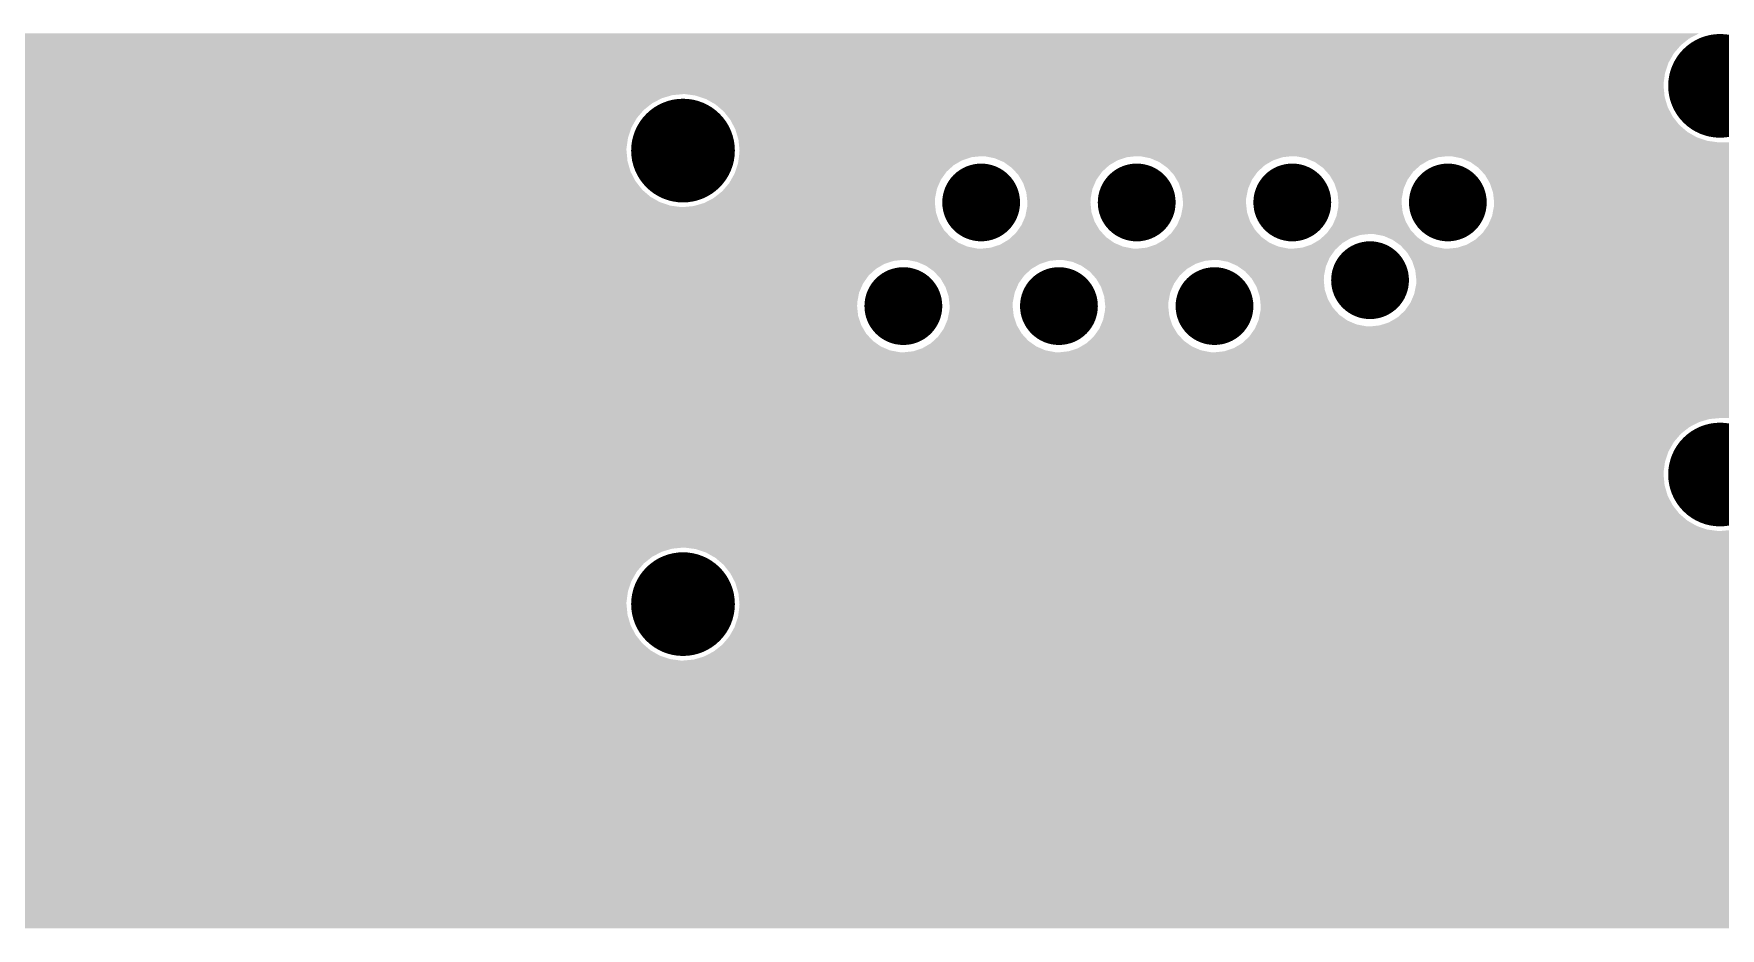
# Model space of a CAD drawing. Extents: x 295 to 953, y 10 to 290.
# Drawn here: x 554.82 to 582.08, y 94.16 to 108.63 of the extents above; entities that cross this region are included whole.
import ezdxf

# ---------------------------------------------------------------- set-up
doc = ezdxf.new("R2010")
doc.units = 0
doc.header["$LTSCALE"] = 5
doc.header["$MEASUREMENT"] = 0
doc.layers.get('0').update_dxf_attribs({"linetype": 'CONTINUOUS', "lineweight": 25})

msp = doc.modelspace()

# ---------------------------------------------------------------- linework, layer by layer
for points, const_width in [([(581.657, 107.782, 1), (582.496, 107.782, 1)], 0.838), ([(564.893, 106.735, 1), (565.732, 106.735, 1)], 0.838), ([(569.818, 105.896, 1), (570.446, 105.896, 1)], 0.629), ([(572.332, 105.896, 1), (572.961, 105.896, 1)], 0.629), ([(574.847, 105.896, 1), (575.476, 105.896, 1)], 0.629), ([(577.362, 105.896, 1), (577.99, 105.896, 1)], 0.629), ([(576.104, 104.639, 1), (576.733, 104.639, 1)], 0.629), ([(568.56, 104.22, 1), (569.189, 104.22, 1)], 0.629), ([(571.075, 104.22, 1), (571.704, 104.22, 1)], 0.629), ([(573.59, 104.22, 1), (574.218, 104.22, 1)], 0.629), ([(581.657, 101.496, 1), (582.496, 101.496, 1)], 0.838), ([(564.893, 99.4, 1), (565.732, 99.4, 1)], 0.838)]:
    msp.add_lwpolyline(points, format="xyb", close=True, dxfattribs=dict(const_width=const_width))
for points in [[(547.082, 108.549), (547.082, 108.63), (581.58, 108.549), (581.735, 108.63)], [(547.082, 108.44), (547.082, 108.549), (581.443, 108.44), (581.58, 108.549)], [(547.082, 108.308), (547.082, 108.44), (581.329, 108.308), (581.443, 108.44)], [(547.082, 108.156), (547.082, 108.308), (581.243, 108.156), (581.329, 108.308)], [(547.082, 107.99), (547.082, 108.156), (581.187, 107.99), (581.243, 108.156)], [(547.082, 107.817), (547.082, 107.99), (581.163, 107.817), (581.187, 107.99)], [(547.082, 107.782), (547.082, 107.817), (581.163, 107.782), (581.163, 107.817)], [(547.082, 107.648), (547.082, 107.782), (581.176, 107.648), (581.163, 107.782)], [(547.082, 107.631), (547.082, 107.648), (565.138, 107.631), (565.312, 107.648)], [(547.082, 107.582), (547.082, 107.631), (564.971, 107.582), (565.138, 107.631)], [(547.082, 107.501), (547.082, 107.582), (564.816, 107.501), (564.971, 107.582)], [(547.082, 107.393), (547.082, 107.501), (564.679, 107.393), (564.816, 107.501)], [(565.52, 107.624), (565.347, 107.648), (581.178, 107.624), (581.176, 107.648)], [(565.568, 107.608), (565.52, 107.624), (581.18, 107.608), (581.178, 107.624)], [(565.686, 107.568), (565.568, 107.608), (581.191, 107.568), (581.18, 107.608)], [(565.838, 107.482), (565.686, 107.568), (581.217, 107.482), (581.191, 107.568)], [(565.886, 107.441), (565.838, 107.482), (581.229, 107.441), (581.217, 107.482)], [(565.971, 107.368), (565.886, 107.441), (581.267, 107.368), (581.229, 107.441)], [(547.082, 107.26), (547.082, 107.393), (564.565, 107.26), (564.679, 107.393)], [(547.082, 107.108), (547.082, 107.26), (564.479, 107.108), (564.565, 107.26)], [(566.036, 107.286), (565.971, 107.368), (581.31, 107.286), (581.267, 107.368)], [(566.079, 107.231), (566.036, 107.286), (581.353, 107.231), (581.31, 107.286)], [(566.122, 107.149), (566.079, 107.231), (581.418, 107.149), (581.353, 107.231)], [(566.16, 107.076), (566.122, 107.149), (581.503, 107.076), (581.418, 107.149)], [(547.082, 106.942), (547.082, 107.108), (564.423, 106.942), (564.479, 107.108)], [(547.082, 106.769), (547.082, 106.942), (564.399, 106.769), (564.423, 106.942)], [(566.172, 107.035), (566.16, 107.076), (581.551, 107.035), (581.503, 107.076)], [(566.198, 106.948), (566.172, 107.035), (581.703, 106.948), (581.551, 107.035)], [(566.209, 106.909), (566.198, 106.948), (581.821, 106.909), (581.703, 106.948)], [(566.211, 106.893), (566.209, 106.909), (581.869, 106.893), (581.821, 106.909)], [(566.213, 106.869), (566.211, 106.893), (582.042, 106.869), (581.869, 106.893)], [(547.082, 106.735), (547.082, 106.769), (564.399, 106.735), (564.399, 106.769)], [(547.082, 106.561), (547.082, 106.735), (564.416, 106.561), (564.399, 106.735)], [(566.209, 106.578), (566.216, 106.628), (569.825, 106.578), (569.975, 106.628)], [(566.22, 106.8), (566.213, 106.869), (671.228, 106.8), (671.242, 106.869)], [(566.213, 106.869), (566.213, 106.869), (582.076, 106.869), (582.042, 106.869)], [(566.216, 106.628), (566.218, 106.644), (569.975, 106.628), (570.132, 106.644)], [(566.218, 106.644), (566.225, 106.7), (671.235, 106.644), (671.229, 106.7)], [(566.226, 106.735), (566.22, 106.8), (671.225, 106.735), (671.228, 106.8)], [(566.225, 106.7), (566.226, 106.735), (671.229, 106.7), (671.225, 106.735)], [(570.198, 106.642), (570.132, 106.644), (572.619, 106.642), (572.647, 106.644)], [(570.268, 106.628), (570.198, 106.642), (572.489, 106.628), (572.619, 106.642)], [(570.353, 106.611), (570.268, 106.628), (572.439, 106.611), (572.489, 106.628)], [(570.429, 106.578), (570.353, 106.611), (572.339, 106.578), (572.439, 106.611)], [(572.713, 106.642), (572.647, 106.644), (575.134, 106.642), (575.161, 106.644)], [(572.783, 106.628), (572.713, 106.642), (575.004, 106.628), (575.134, 106.642)], [(572.868, 106.611), (572.783, 106.628), (574.953, 106.611), (575.004, 106.628)], [(572.944, 106.578), (572.868, 106.611), (574.854, 106.578), (574.953, 106.611)], [(575.227, 106.642), (575.161, 106.644), (577.649, 106.642), (577.676, 106.644)], [(575.297, 106.628), (575.227, 106.642), (577.519, 106.628), (577.649, 106.642)], [(575.382, 106.611), (575.297, 106.628), (577.468, 106.611), (577.519, 106.628)], [(575.458, 106.578), (575.382, 106.611), (577.368, 106.578), (577.468, 106.611)], [(577.742, 106.642), (577.676, 106.644), (671.235, 106.642), (671.235, 106.644)], [(577.897, 106.611), (577.742, 106.642), (671.238, 106.611), (671.235, 106.642)], [(577.976, 106.577), (577.897, 106.611), (671.242, 106.577), (671.238, 106.611)], [(582.076, 106.869), (582.083, 106.869), (654.371, 106.869), (654.337, 106.869)], [(547.082, 106.393), (547.082, 106.561), (564.465, 106.393), (564.416, 106.561)], [(547.082, 106.238), (547.082, 106.393), (564.546, 106.238), (564.465, 106.393)], [(566.09, 106.263), (566.146, 106.361), (569.48, 106.263), (569.55, 106.361)], [(566.146, 106.361), (566.157, 106.392), (569.55, 106.361), (569.571, 106.392)], [(566.157, 106.392), (566.193, 106.498), (569.571, 106.392), (569.688, 106.498)], [(566.193, 106.498), (566.202, 106.527), (569.688, 106.498), (569.737, 106.527)], [(566.202, 106.527), (566.209, 106.578), (569.737, 106.527), (569.825, 106.578)], [(570.498, 106.549), (570.429, 106.578), (572.288, 106.549), (572.339, 106.578)], [(570.569, 106.498), (570.498, 106.549), (572.203, 106.498), (572.288, 106.549)], [(570.627, 106.457), (570.569, 106.498), (572.157, 106.457), (572.203, 106.498)], [(570.687, 106.392), (570.627, 106.457), (572.086, 106.392), (572.157, 106.457)], [(570.734, 106.34), (570.687, 106.392), (572.05, 106.34), (572.086, 106.392)], [(570.78, 106.263), (570.734, 106.34), (571.994, 106.263), (572.05, 106.34)], [(573.013, 106.549), (572.944, 106.578), (574.803, 106.549), (574.854, 106.578)], [(573.084, 106.498), (573.013, 106.549), (574.717, 106.498), (574.803, 106.549)], [(573.142, 106.457), (573.084, 106.498), (574.672, 106.457), (574.717, 106.498)], [(573.202, 106.392), (573.142, 106.457), (574.601, 106.392), (574.672, 106.457)], [(573.249, 106.34), (573.202, 106.392), (574.564, 106.34), (574.601, 106.392)], [(573.294, 106.263), (573.249, 106.34), (574.509, 106.263), (574.564, 106.34)], [(575.528, 106.549), (575.458, 106.578), (577.318, 106.549), (577.368, 106.578)], [(575.598, 106.498), (575.528, 106.549), (577.232, 106.498), (577.318, 106.549)], [(575.657, 106.457), (575.598, 106.498), (577.187, 106.457), (577.232, 106.498)], [(575.716, 106.392), (575.657, 106.457), (577.115, 106.392), (577.187, 106.457)], [(575.763, 106.34), (575.716, 106.392), (577.079, 106.34), (577.115, 106.392)], [(575.809, 106.263), (575.763, 106.34), (577.024, 106.263), (577.079, 106.34)], [(578.042, 106.549), (577.976, 106.577), (671.251, 106.549), (671.242, 106.577)], [(578.171, 106.457), (578.042, 106.549), (671.282, 106.457), (671.251, 106.549)], [(578.191, 106.435), (578.171, 106.457), (671.289, 106.435), (671.282, 106.457)], [(578.207, 106.418), (578.191, 106.435), (609.685, 106.418), (609.842, 106.435)], [(578.252, 106.369), (578.207, 106.418), (609.534, 106.369), (609.685, 106.418)], [(578.278, 106.34), (578.252, 106.369), (609.486, 106.34), (609.534, 106.369)], [(578.308, 106.289), (578.278, 106.34), (609.398, 106.289), (609.486, 106.34)], [(547.082, 106.101), (547.082, 106.238), (564.654, 106.101), (564.546, 106.238)], [(547.082, 105.987), (547.082, 106.101), (564.787, 105.987), (564.654, 106.101)], [(565.809, 105.968), (565.946, 106.076), (569.388, 105.968), (569.409, 106.076)], [(565.946, 106.076), (565.981, 106.117), (569.409, 106.076), (569.417, 106.117)], [(565.981, 106.117), (566.06, 106.209), (569.417, 106.117), (569.457, 106.209)], [(566.06, 106.209), (566.09, 106.263), (569.457, 106.209), (569.48, 106.263)], [(570.814, 106.204), (570.78, 106.263), (571.969, 106.204), (571.994, 106.263)], [(570.843, 106.117), (570.814, 106.204), (571.932, 106.117), (571.969, 106.204)], [(570.863, 106.054), (570.843, 106.117), (571.919, 106.054), (571.932, 106.117)], [(570.873, 105.962), (570.863, 106.054), (571.902, 105.962), (571.919, 106.054)], [(573.329, 106.204), (573.294, 106.263), (574.484, 106.204), (574.509, 106.263)], [(573.357, 106.117), (573.329, 106.204), (574.447, 106.117), (574.484, 106.204)], [(573.378, 106.054), (573.357, 106.117), (574.434, 106.054), (574.447, 106.117)], [(573.388, 105.962), (573.378, 106.054), (574.416, 105.962), (574.434, 106.054)], [(575.843, 106.204), (575.809, 106.263), (576.998, 106.204), (577.024, 106.263)], [(575.872, 106.117), (575.843, 106.204), (576.961, 106.117), (576.998, 106.204)], [(575.893, 106.054), (575.872, 106.117), (576.949, 106.054), (576.961, 106.117)], [(575.902, 105.962), (575.893, 106.054), (576.931, 105.962), (576.949, 106.054)], [(578.358, 106.204), (578.308, 106.289), (609.305, 106.204), (609.398, 106.289)], [(578.365, 106.182), (578.358, 106.204), (609.281, 106.182), (609.305, 106.204)], [(578.407, 106.054), (578.365, 106.182), (609.19, 106.054), (609.281, 106.182)], [(578.407, 106.053), (578.407, 106.054), (609.19, 106.053), (609.19, 106.054)], [(578.423, 105.908), (578.407, 106.053), (609.127, 105.908), (609.19, 106.053)], [(547.082, 105.901), (547.082, 105.987), (564.939, 105.901), (564.787, 105.987)], [(547.082, 105.845), (547.082, 105.901), (565.105, 105.845), (564.939, 105.901)], [(547.082, 105.822), (547.082, 105.845), (565.278, 105.822), (565.105, 105.845)], [(547.082, 105.821), (547.082, 105.822), (565.312, 105.821), (565.278, 105.822)], [(547.082, 105.739), (547.082, 105.821), (569.401, 105.739), (569.392, 105.821)], [(565.312, 105.821), (565.486, 105.838), (569.392, 105.821), (569.39, 105.838)], [(565.486, 105.838), (565.654, 105.887), (569.39, 105.838), (569.385, 105.887)], [(565.654, 105.887), (565.672, 105.896), (569.385, 105.887), (569.384, 105.896)], [(565.672, 105.896), (565.799, 105.962), (569.384, 105.896), (569.387, 105.962)], [(565.799, 105.962), (565.809, 105.968), (569.387, 105.962), (569.388, 105.968)], [(570.859, 105.739), (570.877, 105.83), (571.915, 105.739), (571.906, 105.83)], [(570.88, 105.896), (570.873, 105.962), (571.899, 105.896), (571.902, 105.962)], [(570.877, 105.83), (570.88, 105.896), (571.906, 105.83), (571.899, 105.896)], [(573.374, 105.739), (573.392, 105.83), (574.43, 105.739), (574.42, 105.83)], [(573.395, 105.896), (573.388, 105.962), (574.413, 105.896), (574.416, 105.962)], [(573.392, 105.83), (573.395, 105.896), (574.42, 105.83), (574.413, 105.896)], [(575.889, 105.739), (575.907, 105.83), (576.945, 105.739), (576.935, 105.83)], [(575.909, 105.896), (575.902, 105.962), (576.928, 105.896), (576.931, 105.962)], [(575.907, 105.83), (575.909, 105.896), (576.935, 105.83), (576.928, 105.896)], [(578.406, 105.753), (578.421, 105.83), (609.097, 105.753), (609.112, 105.83)], [(578.421, 105.83), (578.424, 105.896), (609.112, 105.83), (609.125, 105.896)], [(578.424, 105.896), (578.423, 105.908), (609.125, 105.896), (609.127, 105.908)], [(547.082, 105.589), (547.082, 105.739), (569.45, 105.589), (569.401, 105.739)], [(547.082, 105.452), (547.082, 105.589), (569.53, 105.452), (569.45, 105.589)], [(570.729, 105.452), (570.784, 105.53), (572.045, 105.452), (571.999, 105.53)], [(570.784, 105.53), (570.81, 105.589), (571.999, 105.53), (571.965, 105.589)], [(570.81, 105.589), (570.847, 105.675), (571.965, 105.589), (571.936, 105.675)], [(570.847, 105.675), (570.859, 105.739), (571.936, 105.675), (571.915, 105.739)], [(573.244, 105.452), (573.299, 105.53), (574.559, 105.452), (574.514, 105.53)], [(573.299, 105.53), (573.324, 105.589), (574.514, 105.53), (574.479, 105.589)], [(573.324, 105.589), (573.361, 105.675), (574.479, 105.589), (574.451, 105.675)], [(573.361, 105.675), (573.374, 105.739), (574.451, 105.675), (574.43, 105.739)], [(575.758, 105.452), (575.814, 105.53), (577.074, 105.452), (577.028, 105.53)], [(575.814, 105.53), (575.839, 105.589), (577.028, 105.53), (576.994, 105.589)], [(575.839, 105.589), (575.876, 105.675), (576.994, 105.589), (576.966, 105.675)], [(575.876, 105.675), (575.889, 105.739), (576.966, 105.675), (576.945, 105.739)], [(578.237, 105.401), (578.328, 105.53), (609.153, 105.401), (609.11, 105.53)], [(578.328, 105.53), (578.391, 105.675), (609.11, 105.53), (609.095, 105.675)], [(578.391, 105.675), (578.393, 105.687), (609.095, 105.675), (609.094, 105.687)], [(578.393, 105.687), (578.406, 105.753), (609.094, 105.687), (609.097, 105.753)], [(547.082, 105.336), (547.082, 105.452), (569.637, 105.336), (569.53, 105.452)], [(547.082, 105.244), (547.082, 105.336), (569.766, 105.244), (569.637, 105.336)], [(547.082, 105.182), (547.082, 105.244), (569.911, 105.182), (569.766, 105.244)], [(570.44, 105.214), (570.49, 105.244), (572.35, 105.214), (572.28, 105.244)], [(570.49, 105.244), (570.576, 105.294), (572.28, 105.244), (572.21, 105.294)], [(570.576, 105.294), (570.621, 105.336), (572.21, 105.294), (572.151, 105.336)], [(570.621, 105.336), (570.693, 105.401), (572.151, 105.336), (572.092, 105.401)], [(570.693, 105.401), (570.729, 105.452), (572.092, 105.401), (572.045, 105.452)], [(572.954, 105.214), (573.005, 105.244), (574.864, 105.214), (574.795, 105.244)], [(573.005, 105.244), (573.091, 105.294), (574.795, 105.244), (574.724, 105.294)], [(573.091, 105.294), (573.136, 105.336), (574.724, 105.294), (574.666, 105.336)], [(573.136, 105.336), (573.207, 105.401), (574.666, 105.336), (574.606, 105.401)], [(573.207, 105.401), (573.244, 105.452), (574.606, 105.401), (574.559, 105.452)], [(575.469, 105.214), (575.515, 105.241), (575.945, 105.214), (575.975, 105.241)], [(575.515, 105.241), (575.605, 105.294), (575.975, 105.241), (576.065, 105.294)], [(575.605, 105.294), (575.635, 105.321), (576.065, 105.294), (576.111, 105.321)], [(575.635, 105.321), (575.688, 105.37), (576.111, 105.321), (576.261, 105.37)], [(575.688, 105.37), (575.707, 105.387), (576.261, 105.37), (576.419, 105.387)], [(575.707, 105.387), (575.722, 105.401), (577.134, 105.387), (577.121, 105.401)], [(575.722, 105.401), (575.758, 105.452), (577.121, 105.401), (577.074, 105.452)], [(576.484, 105.384), (576.419, 105.387), (577.136, 105.384), (577.134, 105.387)], [(576.64, 105.354), (576.484, 105.384), (577.164, 105.354), (577.136, 105.384)], [(576.682, 105.336), (576.64, 105.354), (577.181, 105.336), (577.164, 105.354)], [(576.785, 105.291), (576.682, 105.336), (577.243, 105.291), (577.181, 105.336)], [(576.851, 105.244), (576.785, 105.291), (577.31, 105.244), (577.243, 105.291)], [(576.914, 105.2), (576.851, 105.244), (577.413, 105.2), (577.31, 105.244)], [(577.983, 105.214), (578.032, 105.243), (609.266, 105.214), (609.24, 105.243)], [(578.032, 105.243), (578.12, 105.294), (609.24, 105.243), (609.21, 105.294)], [(578.12, 105.294), (578.213, 105.379), (609.21, 105.294), (609.16, 105.379)], [(578.213, 105.379), (578.237, 105.401), (609.16, 105.379), (609.153, 105.401)], [(547.082, 105.151), (547.082, 105.182), (570.066, 105.151), (569.911, 105.182)], [(547.082, 105.148), (547.082, 105.151), (570.132, 105.148), (570.066, 105.151)], [(547.082, 105.134), (547.082, 105.148), (575.858, 105.134), (575.873, 105.148)], [(547.082, 105.005), (547.082, 105.134), (575.766, 105.005), (575.858, 105.134)], [(547.082, 104.968), (547.082, 105.005), (575.75, 104.968), (575.766, 105.005)], [(547.082, 104.951), (547.082, 104.968), (568.718, 104.951), (568.875, 104.968)], [(568.941, 104.965), (568.875, 104.968), (571.362, 104.965), (571.389, 104.968)], [(569.011, 104.951), (568.941, 104.965), (571.232, 104.951), (571.362, 104.965)], [(570.132, 105.148), (570.159, 105.151), (572.647, 105.148), (572.581, 105.151)], [(570.159, 105.151), (570.289, 105.165), (572.581, 105.151), (572.511, 105.165)], [(570.289, 105.165), (570.34, 105.182), (572.511, 105.165), (572.426, 105.182)], [(570.34, 105.182), (570.44, 105.214), (572.426, 105.182), (572.35, 105.214)], [(571.455, 104.965), (571.389, 104.968), (573.877, 104.965), (573.904, 104.968)], [(571.526, 104.951), (571.455, 104.965), (573.747, 104.951), (573.877, 104.965)], [(572.647, 105.148), (572.674, 105.151), (575.161, 105.148), (575.095, 105.151)], [(572.674, 105.151), (572.804, 105.165), (575.095, 105.151), (575.025, 105.165)], [(572.804, 105.165), (572.855, 105.182), (575.025, 105.165), (574.94, 105.182)], [(572.855, 105.182), (572.954, 105.214), (574.94, 105.182), (574.864, 105.214)], [(573.97, 104.965), (573.904, 104.968), (575.749, 104.965), (575.75, 104.968)], [(574.125, 104.935), (573.97, 104.965), (575.736, 104.935), (575.749, 104.965)], [(575.161, 105.148), (575.319, 105.165), (575.873, 105.148), (575.891, 105.165)], [(575.319, 105.165), (575.469, 105.214), (575.891, 105.165), (575.945, 105.214)], [(576.93, 105.182), (576.914, 105.2), (577.455, 105.182), (577.413, 105.2)], [(576.958, 105.151), (576.93, 105.182), (577.61, 105.151), (577.455, 105.182)], [(576.961, 105.148), (576.958, 105.151), (577.676, 105.148), (577.61, 105.151)], [(576.981, 105.126), (576.961, 105.148), (609.347, 105.126), (609.326, 105.148)], [(577.021, 105.083), (576.981, 105.126), (609.407, 105.083), (609.347, 105.126)], [(577.049, 105.035), (577.021, 105.083), (609.475, 105.035), (609.407, 105.083)], [(577.086, 104.972), (577.049, 105.035), (609.621, 104.972), (609.475, 105.035)], [(577.101, 104.947), (577.086, 104.972), (609.751, 104.947), (609.621, 104.972)], [(577.676, 105.148), (577.833, 105.165), (609.326, 105.148), (609.311, 105.165)], [(577.833, 105.165), (577.983, 105.214), (609.311, 105.165), (609.266, 105.214)], [(547.082, 104.902), (547.082, 104.951), (568.567, 104.902), (568.718, 104.951)], [(547.082, 104.822), (547.082, 104.902), (568.431, 104.822), (568.567, 104.902)], [(547.082, 104.715), (547.082, 104.822), (568.314, 104.715), (568.431, 104.822)], [(547.082, 104.586), (547.082, 104.715), (568.223, 104.586), (568.314, 104.715)], [(569.096, 104.935), (569.011, 104.951), (571.181, 104.935), (571.232, 104.951)], [(569.172, 104.902), (569.096, 104.935), (571.082, 104.902), (571.181, 104.935)], [(569.241, 104.872), (569.172, 104.902), (571.031, 104.872), (571.082, 104.902)], [(569.312, 104.822), (569.241, 104.872), (570.945, 104.822), (571.031, 104.872)], [(569.37, 104.781), (569.312, 104.822), (570.9, 104.781), (570.945, 104.822)], [(569.43, 104.715), (569.37, 104.781), (570.829, 104.715), (570.9, 104.781)], [(569.477, 104.664), (569.43, 104.715), (570.792, 104.664), (570.829, 104.715)], [(571.61, 104.935), (571.526, 104.951), (573.696, 104.935), (573.747, 104.951)], [(571.687, 104.902), (571.61, 104.935), (573.597, 104.902), (573.696, 104.935)], [(571.756, 104.872), (571.687, 104.902), (573.546, 104.872), (573.597, 104.902)], [(571.826, 104.822), (571.756, 104.872), (573.46, 104.822), (573.546, 104.872)], [(571.885, 104.781), (571.826, 104.822), (573.415, 104.781), (573.46, 104.822)], [(571.945, 104.715), (571.885, 104.781), (573.343, 104.715), (573.415, 104.781)], [(571.991, 104.664), (571.945, 104.715), (573.307, 104.664), (573.343, 104.715)], [(574.27, 104.872), (574.125, 104.935), (575.709, 104.872), (575.736, 104.935)], [(574.287, 104.86), (574.27, 104.872), (575.704, 104.86), (575.709, 104.872)], [(574.399, 104.781), (574.287, 104.86), (575.688, 104.781), (575.704, 104.86)], [(574.469, 104.705), (574.399, 104.781), (575.673, 104.705), (575.688, 104.781)], [(574.506, 104.664), (574.469, 104.705), (575.672, 104.664), (575.673, 104.705)], [(577.102, 104.942), (577.101, 104.947), (609.776, 104.942), (609.751, 104.947)], [(577.103, 104.939), (577.102, 104.942), (609.842, 104.939), (609.776, 104.942)], [(577.129, 104.86), (577.103, 104.939), (680.479, 104.86), (680.513, 104.939)], [(577.15, 104.796), (577.129, 104.86), (680.466, 104.796), (680.479, 104.86)], [(577.16, 104.705), (577.15, 104.796), (680.448, 104.705), (680.466, 104.796)], [(577.167, 104.639), (577.16, 104.705), (680.446, 104.639), (680.448, 104.705)], [(547.082, 104.441), (547.082, 104.586), (568.16, 104.441), (568.223, 104.586)], [(547.082, 104.286), (547.082, 104.441), (568.13, 104.286), (568.16, 104.441)], [(569.522, 104.586), (569.477, 104.664), (570.737, 104.586), (570.792, 104.664)], [(569.557, 104.527), (569.522, 104.586), (570.712, 104.527), (570.737, 104.586)], [(569.585, 104.441), (569.557, 104.527), (570.675, 104.441), (570.712, 104.527)], [(569.606, 104.377), (569.585, 104.441), (570.662, 104.377), (570.675, 104.441)], [(572.037, 104.586), (571.991, 104.664), (573.252, 104.586), (573.307, 104.664)], [(572.071, 104.527), (572.037, 104.586), (573.226, 104.527), (573.252, 104.586)], [(572.1, 104.441), (572.071, 104.527), (573.189, 104.441), (573.226, 104.527)], [(572.121, 104.377), (572.1, 104.441), (573.177, 104.377), (573.189, 104.441)], [(574.521, 104.639), (574.506, 104.664), (575.671, 104.639), (575.672, 104.664)], [(574.586, 104.527), (574.521, 104.639), (575.682, 104.527), (575.671, 104.639)], [(574.601, 104.482), (574.586, 104.527), (575.687, 104.482), (575.682, 104.527)], [(574.635, 104.377), (574.601, 104.482), (575.722, 104.377), (575.687, 104.482)], [(577.108, 104.358), (577.133, 104.418), (592.057, 104.358), (592.173, 104.418)], [(577.133, 104.418), (577.137, 104.439), (592.173, 104.418), (592.212, 104.439)], [(577.137, 104.439), (577.147, 104.488), (592.212, 104.439), (592.38, 104.488)], [(577.147, 104.488), (577.15, 104.505), (592.38, 104.488), (592.554, 104.505)], [(577.15, 104.505), (577.164, 104.573), (680.46, 104.505), (680.453, 104.573)], [(577.164, 104.573), (577.167, 104.639), (680.453, 104.573), (680.446, 104.639)], [(547.082, 104.22), (547.082, 104.286), (568.127, 104.22), (568.13, 104.286)], [(547.082, 104.063), (547.082, 104.22), (568.143, 104.063), (568.127, 104.22)], [(569.602, 104.063), (569.62, 104.154), (570.658, 104.063), (570.648, 104.154)], [(569.616, 104.286), (569.606, 104.377), (570.644, 104.286), (570.662, 104.377)], [(569.623, 104.22), (569.616, 104.286), (570.641, 104.22), (570.644, 104.286)], [(569.62, 104.154), (569.623, 104.22), (570.648, 104.154), (570.641, 104.22)], [(572.117, 104.063), (572.135, 104.154), (573.173, 104.063), (573.163, 104.154)], [(572.131, 104.286), (572.121, 104.377), (573.159, 104.286), (573.177, 104.377)], [(572.138, 104.22), (572.131, 104.286), (573.156, 104.22), (573.159, 104.286)], [(572.135, 104.154), (572.138, 104.22), (573.163, 104.154), (573.156, 104.22)], [(574.634, 104.078), (574.649, 104.154), (575.923, 104.078), (575.854, 104.154)], [(574.64, 104.332), (574.635, 104.377), (575.737, 104.332), (575.722, 104.377)], [(574.652, 104.22), (574.64, 104.332), (575.802, 104.22), (575.737, 104.332)], [(574.649, 104.154), (574.651, 104.195), (575.854, 104.154), (575.817, 104.195)], [(574.651, 104.195), (574.652, 104.22), (575.817, 104.195), (575.802, 104.22)], [(576.979, 104.144), (577.054, 104.249), (591.83, 104.144), (591.92, 104.249)], [(577.054, 104.249), (577.071, 104.273), (591.92, 104.249), (591.95, 104.273)], [(577.071, 104.273), (577.108, 104.358), (591.95, 104.273), (592.057, 104.358)], [(547.082, 103.912), (547.082, 104.063), (568.193, 103.912), (568.143, 104.063)], [(547.082, 103.776), (547.082, 103.912), (568.273, 103.776), (568.193, 103.912)], [(569.527, 103.854), (569.552, 103.912), (570.742, 103.854), (570.707, 103.912)], [(569.552, 103.912), (569.589, 103.999), (570.707, 103.912), (570.679, 103.999)], [(569.589, 103.999), (569.602, 104.063), (570.679, 103.999), (570.658, 104.063)], [(572.042, 103.854), (572.067, 103.912), (573.256, 103.854), (573.222, 103.912)], [(572.067, 103.912), (572.104, 103.999), (573.222, 103.912), (573.194, 103.999)], [(572.104, 103.999), (572.117, 104.063), (573.194, 103.999), (573.173, 104.063)], [(574.556, 103.854), (574.572, 103.891), (591.683, 103.854), (591.695, 103.891)], [(574.572, 103.891), (574.574, 103.894), (576.419, 103.891), (576.353, 103.894)], [(574.574, 103.894), (574.587, 103.924), (576.353, 103.894), (576.198, 103.924)], [(574.587, 103.924), (574.614, 103.987), (576.198, 103.924), (576.052, 103.987)], [(574.614, 103.987), (574.619, 103.999), (576.052, 103.987), (576.035, 103.999)], [(574.619, 103.999), (574.634, 104.078), (576.035, 103.999), (575.923, 104.078)], [(576.419, 103.891), (576.576, 103.908), (591.695, 103.891), (591.701, 103.908)], [(576.576, 103.908), (576.726, 103.957), (591.701, 103.908), (591.718, 103.957)], [(576.726, 103.957), (576.739, 103.965), (591.718, 103.957), (591.72, 103.965)], [(576.739, 103.965), (576.863, 104.037), (591.72, 103.965), (591.761, 104.037)], [(576.863, 104.037), (576.95, 104.117), (591.761, 104.037), (591.806, 104.117)], [(576.95, 104.117), (576.979, 104.144), (591.806, 104.117), (591.83, 104.144)], [(547.082, 103.659), (547.082, 103.776), (568.38, 103.659), (568.273, 103.776)], [(547.082, 103.568), (547.082, 103.659), (568.508, 103.568), (568.38, 103.659)], [(569.233, 103.568), (569.319, 103.618), (571.023, 103.568), (570.952, 103.618)], [(569.319, 103.618), (569.364, 103.659), (570.952, 103.618), (570.894, 103.659)], [(569.364, 103.659), (569.435, 103.725), (570.894, 103.659), (570.834, 103.725)], [(569.435, 103.725), (569.472, 103.776), (570.834, 103.725), (570.787, 103.776)], [(569.472, 103.776), (569.527, 103.854), (570.787, 103.776), (570.742, 103.854)], [(571.748, 103.568), (571.833, 103.618), (573.538, 103.568), (573.467, 103.618)], [(571.833, 103.618), (571.879, 103.659), (573.467, 103.618), (573.409, 103.659)], [(571.879, 103.659), (571.95, 103.725), (573.409, 103.659), (573.349, 103.725)], [(571.95, 103.725), (571.986, 103.776), (573.349, 103.725), (573.302, 103.776)], [(571.986, 103.776), (572.042, 103.854), (573.302, 103.776), (573.256, 103.854)], [(574.303, 103.591), (574.348, 103.618), (591.64, 103.591), (591.641, 103.618)], [(574.348, 103.618), (574.357, 103.626), (591.641, 103.618), (591.641, 103.626)], [(574.357, 103.626), (574.465, 103.725), (591.641, 103.626), (591.654, 103.725)], [(574.465, 103.725), (574.517, 103.799), (591.654, 103.725), (591.664, 103.799)], [(574.517, 103.799), (574.556, 103.854), (591.664, 103.799), (591.683, 103.854)], [(547.082, 103.505), (547.082, 103.568), (568.654, 103.505), (568.508, 103.568)], [(547.082, 103.475), (547.082, 103.505), (568.809, 103.475), (568.654, 103.505)], [(547.082, 103.472), (547.082, 103.475), (568.875, 103.472), (568.809, 103.475)], [(547.082, 103.417), (547.082, 103.472), (591.657, 103.417), (591.652, 103.472)], [(547.082, 103.25), (547.082, 103.417), (591.707, 103.25), (591.657, 103.417)], [(568.875, 103.472), (568.902, 103.475), (571.389, 103.472), (571.324, 103.475)], [(568.902, 103.475), (569.032, 103.489), (571.324, 103.475), (571.253, 103.489)], [(569.032, 103.489), (569.083, 103.505), (571.253, 103.489), (571.168, 103.505)], [(569.083, 103.505), (569.182, 103.538), (571.168, 103.505), (571.092, 103.538)], [(569.182, 103.538), (569.233, 103.568), (571.092, 103.538), (571.023, 103.568)], [(571.389, 103.472), (571.417, 103.475), (573.904, 103.472), (573.838, 103.475)], [(571.417, 103.475), (571.547, 103.489), (573.838, 103.475), (573.768, 103.489)], [(571.547, 103.489), (571.597, 103.505), (573.768, 103.489), (573.683, 103.505)], [(571.597, 103.505), (571.697, 103.538), (573.683, 103.505), (573.607, 103.538)], [(571.697, 103.538), (571.748, 103.568), (573.607, 103.538), (573.538, 103.568)], [(573.904, 103.472), (574.061, 103.489), (591.652, 103.472), (591.65, 103.489)], [(574.061, 103.489), (574.212, 103.538), (591.65, 103.489), (591.645, 103.538)], [(574.212, 103.538), (574.303, 103.591), (591.645, 103.538), (591.64, 103.591)], [(547.082, 103.095), (547.082, 103.25), (591.787, 103.095), (591.707, 103.25)], [(547.082, 102.958), (547.082, 103.095), (591.896, 102.958), (591.787, 103.095)], [(547.082, 102.844), (547.082, 102.958), (592.029, 102.844), (591.896, 102.958)], [(547.082, 102.757), (547.082, 102.844), (592.181, 102.757), (592.029, 102.844)], [(547.082, 102.702), (547.082, 102.757), (592.346, 102.702), (592.181, 102.757)], [(547.082, 102.678), (547.082, 102.702), (592.52, 102.678), (592.346, 102.702)], [(547.082, 102.667), (547.082, 102.678), (599.667, 102.667), (599.642, 102.678)], [(547.082, 102.678), (547.082, 102.678), (592.554, 102.678), (592.52, 102.678)], [(547.082, 102.637), (547.082, 102.667), (599.822, 102.637), (599.667, 102.667)], [(547.082, 102.634), (547.082, 102.637), (599.888, 102.634), (599.822, 102.637)], [(547.082, 102.609), (547.082, 102.634), (671.228, 102.609), (671.233, 102.634)], [(547.082, 102.544), (547.082, 102.609), (671.225, 102.544), (671.228, 102.609)], [(547.082, 102.409), (547.082, 102.544), (671.24, 102.409), (671.225, 102.544)], [(547.082, 102.393), (547.082, 102.409), (581.902, 102.393), (582.076, 102.409)], [(547.082, 102.343), (547.082, 102.393), (581.735, 102.343), (581.902, 102.393)], [(547.082, 102.263), (547.082, 102.343), (581.58, 102.263), (581.735, 102.343)], [(547.082, 102.154), (547.082, 102.263), (581.443, 102.154), (581.58, 102.263)], [(547.082, 102.021), (547.082, 102.154), (581.329, 102.021), (581.443, 102.154)], [(547.082, 101.869), (547.082, 102.021), (581.243, 101.869), (581.329, 102.021)], [(547.082, 101.704), (547.082, 101.869), (581.187, 101.704), (581.243, 101.869)], [(547.082, 101.53), (547.082, 101.704), (581.163, 101.53), (581.187, 101.704)], [(547.082, 101.496), (547.082, 101.53), (581.163, 101.496), (581.163, 101.53)], [(547.082, 101.322), (547.082, 101.496), (581.18, 101.322), (581.163, 101.496)], [(547.082, 101.154), (547.082, 101.322), (581.229, 101.154), (581.18, 101.322)], [(547.082, 100.999), (547.082, 101.154), (581.31, 100.999), (581.229, 101.154)], [(547.082, 100.862), (547.082, 100.999), (581.418, 100.862), (581.31, 100.999)], [(547.082, 100.748), (547.082, 100.862), (581.551, 100.748), (581.418, 100.862)], [(547.082, 100.662), (547.082, 100.748), (581.703, 100.662), (581.551, 100.748)], [(547.082, 100.606), (547.082, 100.662), (581.869, 100.606), (581.703, 100.662)], [(547.082, 100.583), (547.082, 100.606), (582.042, 100.583), (581.869, 100.606)], [(547.082, 100.582), (547.082, 100.583), (582.076, 100.582), (582.042, 100.583)], [(547.082, 100.514), (547.082, 100.582), (701.403, 100.514), (701.417, 100.582)], [(547.082, 100.448), (547.082, 100.514), (701.401, 100.448), (701.403, 100.514)], [(547.082, 100.314), (547.082, 100.448), (701.415, 100.314), (701.401, 100.448)], [(582.076, 100.582), (582.25, 100.599), (701.417, 100.582), (701.42, 100.599)], [(547.082, 100.297), (547.082, 100.314), (565.138, 100.297), (565.312, 100.314)], [(547.082, 100.248), (547.082, 100.297), (564.971, 100.248), (565.138, 100.297)], [(547.082, 100.167), (547.082, 100.248), (564.816, 100.167), (564.971, 100.248)], [(547.082, 100.058), (547.082, 100.167), (564.679, 100.058), (564.816, 100.167)], [(547.082, 99.926), (547.082, 100.058), (564.565, 99.926), (564.679, 100.058)], [(565.347, 100.313), (565.312, 100.314), (701.415, 100.313), (701.415, 100.314)], [(565.514, 100.291), (565.347, 100.313), (701.417, 100.291), (701.415, 100.313)], [(565.52, 100.29), (565.514, 100.291), (701.417, 100.29), (701.417, 100.291)], [(565.686, 100.234), (565.52, 100.29), (701.436, 100.234), (701.417, 100.29)], [(565.838, 100.148), (565.686, 100.234), (701.464, 100.148), (701.436, 100.234)], [(565.846, 100.141), (565.838, 100.148), (701.467, 100.141), (701.464, 100.148)], [(565.971, 100.034), (565.846, 100.141), (701.529, 100.034), (701.467, 100.141)], [(547.082, 99.774), (547.082, 99.926), (564.479, 99.774), (564.565, 99.926)], [(565.994, 100.004), (565.971, 100.034), (701.547, 100.004), (701.529, 100.034)], [(566.079, 99.897), (565.994, 100.004), (701.644, 99.897), (701.547, 100.004)], [(566.084, 99.887), (566.079, 99.897), (701.653, 99.887), (701.644, 99.897)], [(566.132, 99.796), (566.084, 99.887), (701.782, 99.796), (701.653, 99.887)], [(566.16, 99.742), (566.132, 99.796), (701.908, 99.742), (701.782, 99.796)], [(547.082, 99.608), (547.082, 99.774), (564.423, 99.608), (564.479, 99.774)], [(547.082, 99.435), (547.082, 99.608), (564.399, 99.435), (564.423, 99.608)], [(566.162, 99.733), (566.16, 99.742), (701.928, 99.733), (701.908, 99.742)], [(566.171, 99.703), (566.162, 99.733), (702.083, 99.703), (701.928, 99.733)], [(566.172, 99.7), (566.171, 99.703), (702.149, 99.7), (702.083, 99.703)], [(566.175, 99.689), (566.172, 99.7), (736.445, 99.689), (736.426, 99.7)], [(566.209, 99.574), (566.175, 99.689), (736.723, 99.574), (736.445, 99.689)], [(566.225, 99.408), (566.209, 99.574), (737.124, 99.408), (736.723, 99.574)], [(547.082, 99.4), (547.082, 99.435), (564.399, 99.4), (564.399, 99.435)], [(547.082, 99.226), (547.082, 99.4), (564.416, 99.226), (564.399, 99.4)], [(566.202, 99.193), (566.225, 99.366), (776.958, 99.193), (776.958, 99.366)], [(566.226, 99.4), (566.225, 99.408), (737.164, 99.4), (737.124, 99.408)], [(566.225, 99.366), (566.226, 99.4), (776.958, 99.366), (776.958, 99.4)], [(547.082, 99.059), (547.082, 99.226), (564.465, 99.059), (564.416, 99.226)], [(547.082, 98.904), (547.082, 99.059), (564.546, 98.904), (564.465, 99.059)], [(566.06, 98.875), (566.146, 99.027), (776.958, 98.875), (776.958, 99.027)], [(566.146, 99.027), (566.202, 99.193), (776.958, 99.027), (776.958, 99.193)], [(547.082, 98.767), (547.082, 98.904), (564.654, 98.767), (564.546, 98.904)], [(547.082, 98.653), (547.082, 98.767), (564.787, 98.653), (564.654, 98.767)], [(565.809, 98.634), (565.946, 98.742), (776.958, 98.634), (776.958, 98.742)], [(565.946, 98.742), (566.06, 98.875), (776.958, 98.742), (776.958, 98.875)], [(547.082, 98.566), (547.082, 98.653), (564.939, 98.566), (564.787, 98.653)], [(547.082, 98.511), (547.082, 98.566), (565.105, 98.511), (564.939, 98.566)], [(547.082, 98.487), (547.082, 98.511), (565.278, 98.487), (565.105, 98.511)], [(547.082, 96.01), (547.082, 98.487), (776.958, 96.01), (776.958, 98.487)], [(547.082, 98.487), (547.082, 98.487), (565.312, 98.487), (565.278, 98.487)], [(565.312, 98.487), (565.486, 98.503), (776.958, 98.487), (776.958, 98.503)], [(565.486, 98.503), (565.654, 98.553), (776.958, 98.503), (776.958, 98.553)], [(565.654, 98.553), (565.809, 98.634), (776.958, 98.553), (776.958, 98.634)], [(547.208, 95.713), (547.082, 96.01), (776.958, 95.713), (776.958, 96.01)], [(548.637, 94.284), (547.208, 95.713), (776.958, 94.284), (776.958, 95.713)], [(548.924, 94.162), (548.638, 94.284), (776.958, 94.162), (776.958, 94.284)], [(548.934, 94.157), (548.925, 94.162), (550.375, 94.157), (776.958, 94.162)]]:
    msp.add_solid(points)

doc.saveas('drawing.dxf')
